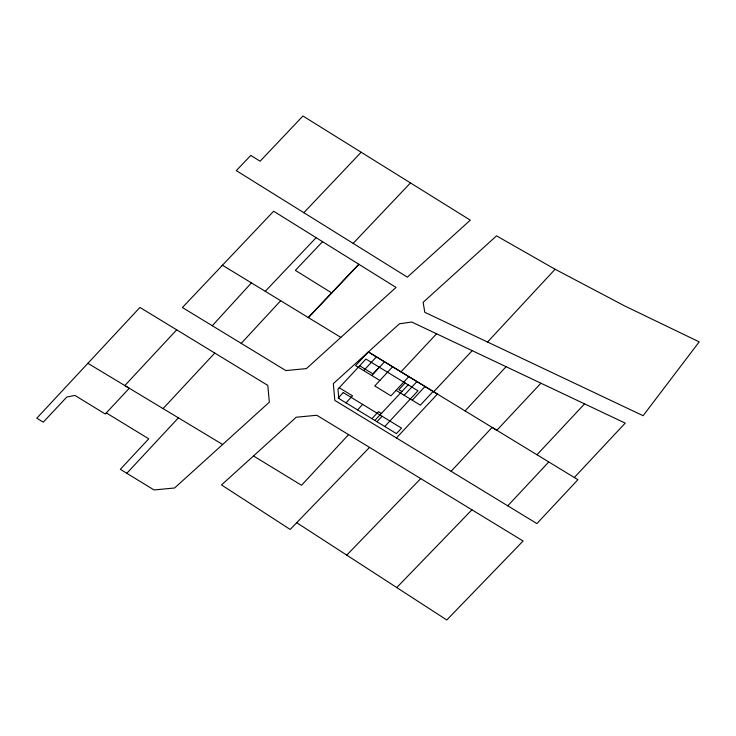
<?xml version="1.0" encoding="UTF-8"?>
<svg xmlns="http://www.w3.org/2000/svg" width="736" height="736" viewBox="0 0 736 736"><rect width="100%" height="100%" fill="white"/><g stroke="black" fill="none" stroke-linecap="round" stroke-linejoin="round"><path stroke-width="1.1" d="M212.281 325.735L251.418 282.882M241.224 343.381L280.692 300.72M465.078 410.927L506.083 366.703L625.204 423.117L574.328 477.517L492.117 427.414L451.104 471.279M106.297 412.905L148.746 438.812L120.336 469.32L154.026 489.946L174.607 487.986L269.339 402.187L267.803 385.388L176.695 329.838L124.816 385.554L222.64 444.489M163.07 408.609L214.765 353.068M126.804 473.285L178.406 417.846M540.923 383.208L496.846 430.293L368.359 351.946L355.571 365.645L379.868 380.466M363.667 370.585L376.446 356.859M345.984 402.877L352.526 395.848L339.222 387.734M379.215 367.154L372.959 373.888L359.665 365.774M371.772 375.526L384.542 361.799M392.638 366.74L374.762 385.958L390.954 395.839L408.839 376.62M357.567 409.906L362.673 404.414M348.579 434.636L301.539 485.272L253.478 455.961M371.901 418.692L378.442 411.663L381.395 413.466M405.131 382.968L398.875 389.694L401.893 391.534M376.998 421.756L382.104 416.272M404.165 395.287L416.935 381.561M384.753 426.53L417.984 390.807L365.921 359.039L337.962 389.096L338.808 398.498M412.261 400.228L425.031 386.501M433.127 391.442L420.357 405.168L396.06 390.347M487.563 342.028L555.11 269.247L624.744 305.974L699.2 341.872L643.108 415.711L424.782 312.294L423.154 302.321L496.533 235.86L555.11 269.247M400.973 371.836L436.577 333.785M374.836 420.477L408.176 384.818M433.67 391.782L472.199 350.658L506.083 366.703M472.199 350.658L411.746 322.028L399.473 323.766L333.325 383.631L334.825 400.421L396.419 437.948L437.442 394.073L368.34 351.918M536.986 454.756L584.568 403.871M507.766 505.825L548.789 461.941M303.858 212.695L407.367 277.159L470.295 220.147L302.947 116.012L260.102 161.221L250.783 155.406L236.293 170.623L303.858 212.695L361.137 152.269M265.254 291.318L316.121 237.682M322.552 241.684L295.366 270.36L331.715 292.928M353.151 243.395L410.43 182.96M369.518 447.396L290.177 529.451L221.499 484.941L296.231 417.22L316.811 415.27L523.112 541.006L446.789 619.988L296.718 522.689M346.739 555.119L420.707 478.593M396.768 587.549L471.923 509.809M87.897 363.317L129.278 388.24L105.276 414.009L74.952 395.434L66.81 397.026L43.277 422.151L36.8 418.195L139.923 307.436L176.695 329.838M574.328 477.517L577.926 479.706L536.903 523.581L396.419 437.948M222.456 265.227L340.86 337.401M343.234 392.555L338.128 398.047L396.437 433.614L401.543 428.122L343.234 392.555M222.014 265.696L182.39 307.519L285.862 370.585L306.434 368.589L396.032 287.426L273.645 211.223L222.014 265.696M358.864 264.288L308.329 317.575L358.864 264.288"/></g></svg>
